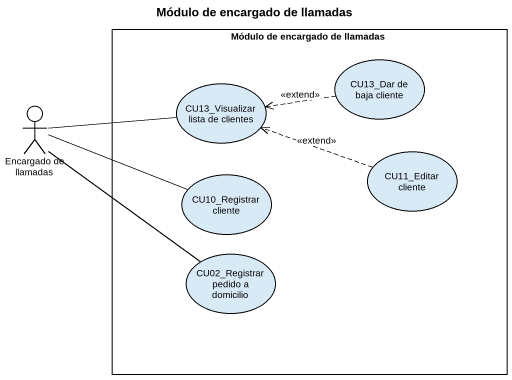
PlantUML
@startuml
title Módulo de encargado de llamadas
rectangle "Módulo de encargado de llamadas" as Módulo_de_encargado_de {
  usecase "CU13_Dar de baja cliente" as CU13_Dar_de_baja_cliente
  usecase "CU13_Visualizar lista de clientes" as CU13_Visualizar_lista_de
  usecase "CU10_Registrar cliente" as CU10_Registrar_cliente
  usecase "CU11_Editar cliente" as CU11_Editar_cliente
  usecase "CU02_Registrar pedido a domicilio" as CU02_Registrar_pedido_a
}
actor "Encargado de llamadas" as Encargado_de_llamadas
CU13_Dar_de_baja_cliente .left.> CU13_Visualizar_lista_de : <<extend>>
Encargado_de_llamadas -right- CU13_Visualizar_lista_de
Encargado_de_llamadas -right- CU10_Registrar_cliente
Encargado_de_llamadas -- CU02_Registrar_pedido_a
CU11_Editar_cliente .left.> CU13_Visualizar_lista_de : <<extend>>
@enduml
